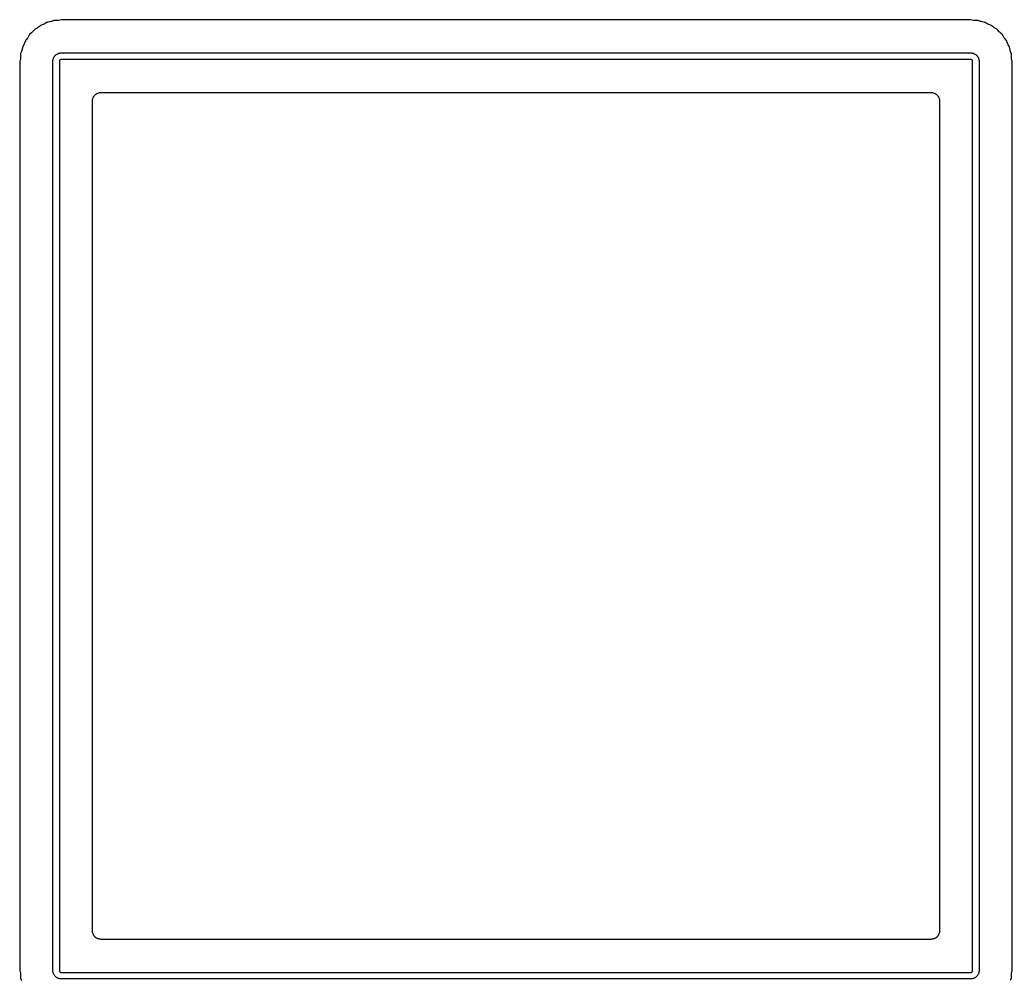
# Model space of a CAD drawing. Extents: x 57 to 229, y -152 to -26.
# Drawn here: x 76.81 to 92.04, y -90.17 to -75.44 of the extents above; entities that cross this region are included whole.
import ezdxf

# ---------------------------------------------------------------- set-up
doc = ezdxf.new("R2010")
doc.units = 0
doc.header["$MEASUREMENT"] = 0
doc.layers.add('BLACK', color=7, linetype='CONTINUOUS')

msp = doc.modelspace()

# ---------------------------------------------------------------- linework, layer by layer
at = {"layer": 'Black'}
for p, q in [((77.0709, -75.5648), (77.0314, -75.5866)), ((77.0813, -75.5564), (77.0709, -75.5648)), ((77.0927, -75.5496), (77.0813, -75.5564)), ((77.1083, -75.5361), (77.0927, -75.5496)), ((77.1106, -75.5333), (77.1083, -75.5361)), ((77.1135, -75.5313), (77.1106, -75.5333)), ((77.1238, -75.5213), (77.1135, -75.5313)), ((77.1246, -75.5209), (77.1238, -75.5213)), ((77.1618, -75.5085), (77.1246, -75.5209)), ((77.1746, -75.5016), (77.1618, -75.5085)), ((77.1883, -75.4962), (77.1746, -75.5016)), ((77.2164, -75.4789), (77.1883, -75.4962)), ((77.2253, -75.4755), (77.2164, -75.4789)), ((77.2347, -75.4723), (77.2253, -75.4755)), ((77.2651, -75.468), (77.2347, -75.4723)), ((77.2794, -75.4634), (77.2651, -75.468)), ((77.2941, -75.4604), (77.2794, -75.4634)), ((77.3287, -75.4467), (77.2941, -75.4604)), ((77.3295, -75.4466), (77.3287, -75.4467)), ((77.3435, -75.4476), (77.3295, -75.4466)), ((77.347, -75.4472), (77.3435, -75.4476)), ((77.3505, -75.4479), (77.347, -75.4472)), ((77.3705, -75.4482), (77.3505, -75.4479)), ((77.3839, -75.4461), (77.3705, -75.4482)), ((77.3974, -75.4458), (77.3839, -75.4461)), ((77.4452, -75.4363), (77.3974, -75.4458)), ((91.4046, -75.4363), (77.4452, -75.4363)), ((91.4524, -75.4458), (91.4046, -75.4363)), ((91.4659, -75.4461), (91.4524, -75.4458)), ((91.4793, -75.4482), (91.4659, -75.4461)), ((91.4991, -75.4479), (91.4793, -75.4482)), ((91.5026, -75.4472), (91.4991, -75.4479)), ((91.5062, -75.4476), (91.5026, -75.4472)), ((91.5195, -75.4466), (91.5062, -75.4476)), ((91.5232, -75.4472), (91.5195, -75.4466)), ((91.5233, -75.4473), (91.5232, -75.4472)), ((91.5562, -75.4604), (91.5233, -75.4473)), ((91.5711, -75.4634), (91.5562, -75.4604)), ((91.5855, -75.4681), (91.5711, -75.4634)), ((91.6166, -75.4725), (91.5855, -75.4681)), ((91.6234, -75.4748), (91.6166, -75.4725)), ((91.6291, -75.4769), (91.6234, -75.4748)), ((91.6604, -75.496), (91.6291, -75.4769)), ((91.6737, -75.5012), (91.6604, -75.496)), ((91.6863, -75.508), (91.6737, -75.5012)), ((91.7252, -75.5209), (91.6863, -75.508)), ((91.7265, -75.5217), (91.7252, -75.5209)), ((91.728, -75.5229), (91.7265, -75.5217)), ((91.739, -75.5337), (91.728, -75.5229)), ((91.7421, -75.5358), (91.739, -75.5337)), ((91.7445, -75.5387), (91.7421, -75.5358)), ((91.7571, -75.5496), (91.7445, -75.5387)), ((91.7685, -75.5564), (91.7571, -75.5496)), ((91.7789, -75.5648), (91.7685, -75.5564)), ((91.8166, -75.5856), (91.7789, -75.5648)), ((76.919, -75.7233), (76.9055, -75.7389)), ((76.9258, -75.7119), (76.919, -75.7233)), ((76.9342, -75.7015), (76.9258, -75.7119)), ((76.9558, -75.6623), (76.9342, -75.7015)), ((76.9869, -75.6375), (76.9558, -75.6623)), ((76.9963, -75.6269), (76.9869, -75.6375)), ((77.0069, -75.6175), (76.9963, -75.6269)), ((77.0311, -75.5872), (77.0069, -75.6175)), ((77.0314, -75.5866), (77.0311, -75.5872)), ((91.8203, -75.5907), (91.8166, -75.5856)), ((91.8227, -75.593), (91.8203, -75.5907)), ((91.8244, -75.5959), (91.8227, -75.593)), ((91.8436, -75.6196), (91.8244, -75.5959)), ((91.8533, -75.628), (91.8436, -75.6196)), ((91.8617, -75.6377), (91.8533, -75.628)), ((91.8811, -75.6536), (91.8617, -75.6377)), ((91.8841, -75.6552), (91.8811, -75.6536)), ((91.8865, -75.6577), (91.8841, -75.6552)), ((91.8948, -75.6638), (91.8865, -75.6577)), ((91.9156, -75.7015), (91.8948, -75.6638)), ((91.924, -75.7119), (91.9156, -75.7015)), ((91.9308, -75.7233), (91.924, -75.7119)), ((91.9586, -75.7555), (91.9308, -75.7233)), ((76.845, -75.8535), (76.8389, -75.8931)), ((76.8668, -75.8177), (76.845, -75.8535)), ((76.8718, -75.8049), (76.8668, -75.8177)), ((76.8785, -75.7927), (76.8718, -75.8049)), ((76.8907, -75.7567), (76.8785, -75.7927)), ((76.8911, -75.754), (76.8907, -75.7567)), ((76.9007, -75.7441), (76.8911, -75.754)), ((76.9027, -75.7412), (76.9007, -75.7441)), ((76.9055, -75.7389), (76.9027, -75.7412)), ((91.9713, -75.7927), (91.9586, -75.7555)), ((91.978, -75.8049), (91.9713, -75.7927)), ((91.983, -75.8177), (91.978, -75.8049)), ((92.0046, -75.8532), (91.983, -75.8177)), ((92.0116, -75.898), (92.0046, -75.8532)), ((76.8141, -76.0329), (76.8057, -76.0753)), ((76.8145, -76.0184), (76.8141, -76.0329)), ((76.8165, -76.0041), (76.8145, -76.0184)), ((76.8166, -75.9616), (76.8154, -75.9688)), ((76.8154, -75.9688), (76.8165, -76.0041)), ((76.8178, -75.955), (76.8166, -75.9616)), ((76.8315, -75.9203), (76.8178, -75.955)), ((76.8344, -75.9064), (76.8315, -75.9203)), ((76.8389, -75.8931), (76.8344, -75.9064)), ((77.3178, -76.0402), (77.3187, -76.0379)), ((77.3187, -76.0379), (77.3191, -76.0355)), ((77.3191, -76.0355), (77.3222, -76.0272)), ((77.3222, -76.0272), (77.325, -76.0193)), ((77.325, -76.0193), (77.3261, -76.0174)), ((77.3261, -76.0174), (77.3269, -76.0153)), ((77.3269, -76.0153), (77.3269, -76.0152)), ((77.3269, -76.0152), (77.327, -76.0152)), ((77.327, -76.0152), (77.3313, -76.0077)), ((77.3313, -76.0077), (77.3356, -76.0002)), ((77.3356, -76.0002), (77.3357, -76.0002)), ((77.3357, -76.0002), (77.337, -75.9986)), ((77.3357, -76.0002), (77.3357, -76.0002)), ((77.337, -75.9986), (77.338, -75.9968)), ((77.338, -75.9968), (77.3381, -75.9967)), ((77.3381, -75.9966), (77.3436, -75.99)), ((77.3381, -75.9967), (77.3381, -75.9966)), ((77.3436, -75.99), (77.3491, -75.9834)), ((77.3491, -75.9834), (77.3492, -75.9833)), ((77.3492, -75.9833), (77.3493, -75.9833)), ((77.3493, -75.9833), (77.3511, -75.9817)), ((77.3511, -75.9817), (77.3527, -75.9799)), ((77.3527, -75.9798), (77.3528, -75.9797)), ((77.3527, -75.9799), (77.3527, -75.9798)), ((77.3528, -75.9797), (77.3594, -75.9743)), ((77.3594, -75.9743), (77.366, -75.9687)), ((77.366, -75.9687), (77.3661, -75.9687)), ((77.3661, -75.9687), (77.3662, -75.9686)), ((77.3662, -75.9686), (77.368, -75.9676)), ((77.368, -75.9676), (77.3696, -75.9663)), ((77.3696, -75.9663), (77.377, -75.962)), ((77.377, -75.962), (77.3844, -75.9576)), ((77.3844, -75.9576), (77.3868, -75.9567)), ((77.3868, -75.9567), (77.3891, -75.9554)), ((77.3891, -75.9554), (77.397, -75.9526)), ((77.397, -75.9526), (77.4049, -75.9497)), ((77.4049, -75.9497), (77.4076, -75.9492)), ((77.4076, -75.9492), (77.4102, -75.9483)), ((77.4102, -75.9483), (77.4185, -75.9469)), ((77.4185, -75.9469), (77.4267, -75.9455)), ((77.4267, -75.9455), (77.4288, -75.9455)), ((77.4288, -75.9455), (77.431, -75.9451)), ((77.431, -75.9451), (77.4355, -75.9451)), ((77.4355, -75.9451), (77.4399, -75.9443)), ((77.4399, -75.9443), (91.4099, -75.9443)), ((91.4099, -75.9443), (91.4143, -75.9451)), ((91.4143, -75.9451), (91.4188, -75.9451)), ((91.4188, -75.9451), (91.421, -75.9455)), ((91.421, -75.9455), (91.4231, -75.9455)), ((91.4231, -75.9455), (91.4313, -75.9469)), ((91.4313, -75.9469), (91.4396, -75.9483)), ((91.4396, -75.9483), (91.4423, -75.9492)), ((91.4423, -75.9492), (91.445, -75.9497)), ((91.445, -75.9497), (91.4528, -75.9526)), ((91.4528, -75.9526), (91.4606, -75.9554)), ((91.4606, -75.9554), (91.4628, -75.9567)), ((91.4628, -75.9567), (91.4651, -75.9575)), ((91.4651, -75.9575), (91.4652, -75.9575)), ((91.4652, -75.9575), (91.4652, -75.9576)), ((91.4652, -75.9576), (91.4725, -75.9618)), ((91.4725, -75.9618), (91.4802, -75.9662)), ((91.4802, -75.9662), (91.4802, -75.9663)), ((91.4802, -75.9663), (91.4802, -75.9663)), ((91.4802, -75.9663), (91.4818, -75.9676)), ((91.4818, -75.9676), (91.4836, -75.9686)), ((91.4836, -75.9686), (91.4839, -75.9689)), ((91.4839, -75.9689), (91.4843, -75.969)), ((91.4843, -75.969), (91.4906, -75.9744)), ((91.4906, -75.9744), (91.497, -75.9797)), ((91.497, -75.9797), (91.4972, -75.9801)), ((91.4972, -75.9801), (91.4975, -75.9803)), ((91.4975, -75.9803), (91.4987, -75.9817)), ((91.4987, -75.9817), (91.5002, -75.983)), ((91.5002, -75.983), (91.5004, -75.9832)), ((91.5004, -75.9832), (91.5007, -75.9834)), ((91.5007, -75.9834), (91.506, -75.9898)), ((91.506, -75.9898), (91.5114, -75.9962)), ((91.5114, -75.9962), (91.5115, -75.9965)), ((91.5115, -75.9965), (91.5118, -75.9968)), ((91.5118, -75.9968), (91.5128, -75.9986)), ((91.5128, -75.9986), (91.5141, -76.0002)), ((91.5141, -76.0002), (91.5141, -76.0002)), ((91.5141, -76.0002), (91.5142, -76.0002)), ((91.5142, -76.0002), (91.5185, -76.0077)), ((91.5185, -76.0077), (91.5228, -76.0152)), ((91.5228, -76.0152), (91.5228, -76.0152)), ((91.5228, -76.0152), (91.5229, -76.0153)), ((91.5229, -76.0153), (91.5237, -76.0174)), ((91.5237, -76.0174), (91.5248, -76.0193)), ((91.5248, -76.0193), (91.5249, -76.0196)), ((91.5249, -76.0196), (91.525, -76.0198)), ((91.525, -76.0198), (91.5278, -76.0278)), ((91.5278, -76.0278), (91.5307, -76.0357)), ((91.5307, -76.0357), (91.5307, -76.0359)), ((91.5307, -76.0359), (91.5308, -76.0362)), ((91.5308, -76.0362), (91.5312, -76.0382)), ((91.5312, -76.0382), (91.5319, -76.0402)), ((92.0158, -75.9105), (92.0116, -75.898)), ((92.0183, -75.9235), (92.0158, -75.9105)), ((92.0331, -75.9627), (92.0183, -75.9235)), ((92.0322, -76.0011), (92.0328, -75.9643)), ((92.0343, -76.0145), (92.0322, -76.0011)), ((92.0328, -75.9643), (92.0331, -75.9627)), ((92.0346, -76.028), (92.0343, -76.0145)), ((92.0441, -76.0758), (92.0346, -76.028)), ((76.8057, -76.0753), (76.8057, -90.0357)), ((77.3137, -76.0705), (77.3144, -76.0664)), ((77.3137, -90.0405), (77.3137, -76.0705)), ((77.3144, -76.0623), (77.3148, -76.0598)), ((77.3144, -76.0664), (77.3144, -76.0623)), ((77.3148, -76.0573), (77.3164, -76.0482)), ((77.3148, -76.0598), (77.3148, -76.0573)), ((77.3148, -76.0573), (77.3148, -76.0573)), ((77.3148, -76.0573), (77.3148, -76.0573)), ((77.3164, -76.0482), (77.3178, -76.0402)), ((77.3178, -76.0402), (77.3178, -76.0402)), ((77.3178, -76.0402), (77.3178, -76.0402)), ((77.4141, -76.0721), (77.4137, -76.0746)), ((77.4137, -76.0746), (77.4137, -90.0364)), ((77.4148, -76.0639), (77.4141, -76.0681)), ((77.4141, -76.0681), (77.4141, -76.0721)), ((77.4163, -76.0599), (77.4148, -76.0639)), ((77.4164, -76.0596), (77.4163, -76.0598)), ((77.4163, -76.0598), (77.4163, -76.0599)), ((77.4186, -76.0558), (77.4164, -76.0596)), ((77.4187, -76.0556), (77.4186, -76.0558)), ((77.4186, -76.0558), (77.4186, -76.0558)), ((77.4203, -76.0537), (77.4187, -76.0556)), ((77.4216, -76.0522), (77.4203, -76.0537)), ((77.4231, -76.0509), (77.4216, -76.0522)), ((77.425, -76.0493), (77.4231, -76.0509)), ((77.4289, -76.047), (77.425, -76.0493)), ((77.429, -76.047), (77.4289, -76.047)), ((77.4292, -76.0469), (77.429, -76.047)), ((77.4293, -76.0469), (77.4292, -76.0469)), ((77.4316, -76.0461), (77.4293, -76.0469)), ((77.4327, -76.0457), (77.4316, -76.0461)), ((77.4328, -76.0456), (77.4327, -76.0457)), ((77.433, -76.0455), (77.4328, -76.0456)), ((77.4332, -76.0455), (77.433, -76.0455)), ((77.4333, -76.0455), (77.4332, -76.0455)), ((77.4341, -76.0454), (77.4333, -76.0455)), ((77.4369, -76.0449), (77.4341, -76.0454)), ((77.4371, -76.0448), (77.4369, -76.0449)), ((77.4377, -76.0447), (77.4371, -76.0448)), ((77.4422, -76.0447), (77.4377, -76.0447)), ((77.4444, -76.0443), (77.4422, -76.0447)), ((91.4054, -76.0443), (77.4444, -76.0443)), ((91.4076, -76.0447), (91.4054, -76.0443)), ((91.4121, -76.0447), (91.4076, -76.0447)), ((91.4127, -76.0448), (91.4121, -76.0447)), ((91.4129, -76.0449), (91.4127, -76.0448)), ((91.4157, -76.0454), (91.4129, -76.0449)), ((91.4165, -76.0455), (91.4157, -76.0454)), ((91.4166, -76.0455), (91.4165, -76.0455)), ((91.4167, -76.0455), (91.4166, -76.0455)), ((91.4168, -76.0455), (91.4167, -76.0455)), ((91.417, -76.0457), (91.4168, -76.0455)), ((91.4193, -76.0465), (91.417, -76.0457)), ((91.4203, -76.0469), (91.4193, -76.0465)), ((91.4204, -76.0469), (91.4203, -76.0469)), ((91.4209, -76.0471), (91.4204, -76.0469)), ((91.4246, -76.0492), (91.4209, -76.0471)), ((91.4248, -76.0493), (91.4246, -76.0492)), ((91.4246, -76.0492), (91.4246, -76.0492)), ((91.427, -76.0511), (91.4248, -76.0493)), ((91.4281, -76.0521), (91.427, -76.0511)), ((91.4303, -76.0546), (91.4281, -76.0521)), ((91.4311, -76.0556), (91.4303, -76.0546)), ((91.4312, -76.0558), (91.4311, -76.0556)), ((91.4334, -76.0596), (91.4312, -76.0558)), ((91.4312, -76.0558), (91.4312, -76.0558)), ((91.4335, -76.0598), (91.4334, -76.0596)), ((91.4348, -76.0636), (91.4335, -76.0598)), ((91.4356, -76.0681), (91.4348, -76.0636)), ((91.4357, -76.0682), (91.4356, -76.0681)), ((91.4357, -76.0683), (91.4357, -76.0682)), ((91.4357, -76.0728), (91.4357, -76.0683)), ((91.4361, -76.075), (91.4357, -76.0728)), ((91.4361, -90.036), (91.4361, -76.075)), ((91.5319, -76.0402), (91.5319, -76.0402)), ((91.5319, -76.0402), (91.5319, -76.0402)), ((91.5319, -76.0402), (91.5333, -76.0482)), ((91.5333, -76.0482), (91.5349, -76.0573)), ((91.5349, -76.0573), (91.5349, -76.0573)), ((91.5349, -76.0573), (91.5349, -76.0573)), ((91.5349, -76.0573), (91.5349, -76.0594)), ((91.5349, -76.0594), (91.5353, -76.0616)), ((91.5353, -76.0616), (91.5353, -76.0661)), ((91.5353, -76.0661), (91.5361, -76.0705)), ((91.5361, -76.0705), (91.5361, -90.0405)), ((92.0441, -90.0352), (92.0441, -76.0758)), ((77.9236, -76.6572), (77.9274, -76.6468)), ((77.9274, -76.6468), (77.9294, -76.6359)), ((77.9294, -76.6359), (77.9349, -76.6262)), ((77.9349, -76.6262), (77.9387, -76.6158)), ((77.9387, -76.6158), (77.9459, -76.6073)), ((77.9459, -76.6073), (77.9514, -76.5977)), ((77.9514, -76.5977), (77.9599, -76.5905)), ((77.9599, -76.5905), (77.9671, -76.582)), ((77.9671, -76.582), (77.9767, -76.5765)), ((77.9767, -76.5765), (77.9852, -76.5693)), ((77.9852, -76.5693), (77.9956, -76.5655)), ((77.9956, -76.5655), (78.0053, -76.56)), ((78.0053, -76.56), (78.0162, -76.558)), ((78.0162, -76.558), (78.0266, -76.5542)), ((78.0266, -76.5542), (78.0378, -76.5542)), ((78.0378, -76.5542), (78.0487, -76.5523)), ((78.0487, -76.5523), (90.8011, -76.5523)), ((90.8011, -76.5523), (90.812, -76.5542)), ((90.812, -76.5542), (90.8232, -76.5542)), ((90.8232, -76.5542), (90.8336, -76.558)), ((90.8336, -76.558), (90.8445, -76.56)), ((90.8445, -76.56), (90.8542, -76.5655)), ((90.8542, -76.5655), (90.8646, -76.5693)), ((90.8646, -76.5693), (90.8731, -76.5765)), ((90.8731, -76.5765), (90.8827, -76.582)), ((90.8827, -76.582), (90.8899, -76.5905)), ((90.8899, -76.5905), (90.8984, -76.5977)), ((90.8984, -76.5977), (90.9039, -76.6073)), ((90.9039, -76.6073), (90.9111, -76.6158)), ((90.9111, -76.6158), (90.9149, -76.6262)), ((90.9149, -76.6262), (90.9204, -76.6359)), ((90.9204, -76.6359), (90.9224, -76.6468)), ((90.9224, -76.6468), (90.9262, -76.6572)), ((77.9217, -76.6793), (77.9236, -76.6684)), ((77.9217, -89.4317), (77.9217, -76.6793)), ((77.9236, -76.6684), (77.9236, -76.6572)), ((90.9262, -76.6572), (90.9262, -76.6684)), ((90.9262, -76.6684), (90.9281, -76.6793)), ((90.9281, -76.6793), (90.9281, -89.4317)), ((77.9236, -89.4426), (77.9217, -89.4317)), ((77.9236, -89.4538), (77.9236, -89.4426)), ((90.9281, -89.4317), (90.9262, -89.4426)), ((90.9262, -89.4426), (90.9262, -89.4538)), ((77.9274, -89.4642), (77.9236, -89.4538)), ((77.9294, -89.4751), (77.9274, -89.4642)), ((77.9349, -89.4848), (77.9294, -89.4751)), ((77.9387, -89.4952), (77.9349, -89.4848)), ((77.9459, -89.5037), (77.9387, -89.4952)), ((77.9514, -89.5133), (77.9459, -89.5037)), ((77.9599, -89.5205), (77.9514, -89.5133)), ((77.9671, -89.529), (77.9599, -89.5205)), ((77.9767, -89.5345), (77.9671, -89.529)), ((77.9852, -89.5417), (77.9767, -89.5345)), ((77.9956, -89.5455), (77.9852, -89.5417)), ((78.0053, -89.551), (77.9956, -89.5455)), ((78.0162, -89.553), (78.0053, -89.551)), ((78.0266, -89.5568), (78.0162, -89.553)), ((78.0378, -89.5568), (78.0266, -89.5568)), ((78.0487, -89.5587), (78.0378, -89.5568)), ((90.8011, -89.5587), (78.0487, -89.5587)), ((90.812, -89.5568), (90.8011, -89.5587)), ((90.8232, -89.5568), (90.812, -89.5568)), ((90.8336, -89.553), (90.8232, -89.5568)), ((90.8445, -89.551), (90.8336, -89.553)), ((90.8542, -89.5455), (90.8445, -89.551)), ((90.8646, -89.5417), (90.8542, -89.5455)), ((90.8731, -89.5345), (90.8646, -89.5417)), ((90.8827, -89.529), (90.8731, -89.5345)), ((90.8899, -89.5205), (90.8827, -89.529)), ((90.8984, -89.5133), (90.8899, -89.5205)), ((90.9039, -89.5037), (90.8984, -89.5133)), ((90.9111, -89.4952), (90.9039, -89.5037)), ((90.9149, -89.4848), (90.9111, -89.4952)), ((90.9204, -89.4751), (90.9149, -89.4848)), ((90.9224, -89.4642), (90.9204, -89.4751)), ((90.9262, -89.4538), (90.9224, -89.4642)), ((76.8057, -90.0357), (76.8141, -90.0781)), ((77.3144, -90.0446), (77.3137, -90.0405)), ((77.3144, -90.0487), (77.3144, -90.0446)), ((77.3148, -90.0512), (77.3144, -90.0487)), ((77.3148, -90.0537), (77.3148, -90.0512)), ((77.3163, -90.062), (77.3148, -90.0537)), ((77.3148, -90.0537), (77.3148, -90.0537)), ((77.3148, -90.0537), (77.3148, -90.0537)), ((77.4137, -90.0364), (77.4141, -90.0389)), ((77.4141, -90.0389), (77.4141, -90.0429)), ((77.4141, -90.0429), (77.4148, -90.0471)), ((77.4148, -90.0471), (77.4163, -90.0511)), ((77.4163, -90.0511), (77.4163, -90.0512)), ((77.4163, -90.0512), (77.4164, -90.0514)), ((77.4164, -90.0514), (77.4186, -90.0552)), ((77.4186, -90.0552), (77.4186, -90.0552)), ((77.4186, -90.0552), (77.4187, -90.0554)), ((77.4187, -90.0554), (77.4203, -90.0573)), ((77.4203, -90.0573), (77.4216, -90.0588)), ((77.4216, -90.0588), (77.4231, -90.0601)), ((91.427, -90.0599), (91.4281, -90.0589)), ((91.4281, -90.0589), (91.4303, -90.0564)), ((91.4303, -90.0564), (91.4311, -90.0554)), ((91.4311, -90.0554), (91.4312, -90.0552)), ((91.4312, -90.0552), (91.4334, -90.0514)), ((91.4312, -90.0552), (91.4312, -90.0552)), ((91.4334, -90.0514), (91.4335, -90.0512)), ((91.4335, -90.0512), (91.4348, -90.0474)), ((91.4348, -90.0474), (91.4356, -90.0429)), ((91.4356, -90.0429), (91.4357, -90.0428)), ((91.4357, -90.0382), (91.4361, -90.036)), ((91.4357, -90.0427), (91.4357, -90.0382)), ((91.4357, -90.0428), (91.4357, -90.0427)), ((91.5349, -90.0537), (91.5334, -90.062)), ((91.5353, -90.0494), (91.5349, -90.0516)), ((91.5349, -90.0516), (91.5349, -90.0537)), ((91.5349, -90.0537), (91.5349, -90.0537)), ((91.5349, -90.0537), (91.5349, -90.0537)), ((91.5361, -90.0405), (91.5353, -90.0449)), ((91.5353, -90.0449), (91.5353, -90.0494)), ((92.0346, -90.083), (92.0441, -90.0352)), ((76.8141, -90.0781), (76.8145, -90.0926)), ((76.8145, -90.0926), (76.8165, -90.1069)), ((76.8165, -90.1069), (76.8154, -90.1422)), ((76.8154, -90.1422), (76.8166, -90.1494)), ((76.8166, -90.1494), (76.8178, -90.156)), ((76.8178, -90.156), (76.8315, -90.1907)), ((77.3178, -90.0708), (77.3163, -90.062)), ((77.3187, -90.0731), (77.3178, -90.0708)), ((77.3178, -90.0708), (77.3178, -90.0708)), ((77.3178, -90.0708), (77.3178, -90.0708)), ((77.3191, -90.0755), (77.3187, -90.0731)), ((77.3221, -90.0837), (77.3191, -90.0755)), ((77.325, -90.0917), (77.3221, -90.0837)), ((77.3261, -90.0936), (77.325, -90.0917)), ((77.3269, -90.0957), (77.3261, -90.0936)), ((77.3269, -90.0958), (77.3269, -90.0957)), ((77.327, -90.0958), (77.3269, -90.0958)), ((77.3311, -90.1029), (77.327, -90.0958)), ((77.3356, -90.1108), (77.3311, -90.1029)), ((77.3357, -90.1108), (77.3356, -90.1108)), ((77.337, -90.1124), (77.3357, -90.1108)), ((77.3357, -90.1108), (77.3357, -90.1108)), ((77.338, -90.1142), (77.337, -90.1124)), ((77.3381, -90.1143), (77.338, -90.1142)), ((77.3381, -90.1144), (77.3381, -90.1143)), ((77.3436, -90.121), (77.3381, -90.1144)), ((77.3491, -90.1276), (77.3436, -90.121)), ((77.3492, -90.1277), (77.3491, -90.1276)), ((77.3493, -90.1277), (77.3492, -90.1277)), ((77.3511, -90.1293), (77.3493, -90.1277)), ((77.3527, -90.1311), (77.3511, -90.1293)), ((77.3527, -90.1312), (77.3527, -90.1311)), ((77.3528, -90.1313), (77.3527, -90.1312)), ((77.3594, -90.1367), (77.3528, -90.1313)), ((77.366, -90.1423), (77.3594, -90.1367)), ((77.3661, -90.1423), (77.366, -90.1423)), ((77.3662, -90.1424), (77.3661, -90.1423)), ((77.368, -90.1434), (77.3662, -90.1424)), ((77.3696, -90.1447), (77.368, -90.1434)), ((77.377, -90.149), (77.3696, -90.1447)), ((77.3844, -90.1534), (77.377, -90.149)), ((77.3868, -90.1543), (77.3844, -90.1534)), ((77.3891, -90.1556), (77.3868, -90.1543)), ((77.397, -90.1584), (77.3891, -90.1556)), ((77.4049, -90.1613), (77.397, -90.1584)), ((77.4073, -90.1617), (77.4049, -90.1613)), ((77.4096, -90.1626), (77.4073, -90.1617)), ((77.4182, -90.1641), (77.4096, -90.1626)), ((77.4096, -90.1626), (77.4096, -90.1626)), ((77.4096, -90.1626), (77.4096, -90.1626)), ((77.4267, -90.1656), (77.4182, -90.1641)), ((77.4231, -90.0601), (77.425, -90.0617)), ((77.425, -90.0617), (77.4289, -90.064)), ((77.4292, -90.1656), (77.4267, -90.1656)), ((77.4267, -90.1656), (77.4267, -90.1656)), ((77.4267, -90.1656), (77.4267, -90.1656)), ((77.4289, -90.064), (77.429, -90.064)), ((77.429, -90.064), (77.4292, -90.0641)), ((77.4292, -90.0641), (77.4293, -90.0641)), ((77.4317, -90.166), (77.4292, -90.1656)), ((77.4293, -90.0641), (77.4316, -90.0649)), ((77.4316, -90.0649), (77.4327, -90.0653)), ((77.4358, -90.166), (77.4317, -90.166)), ((77.4327, -90.0653), (77.4328, -90.0654)), ((77.4328, -90.0654), (77.4333, -90.0656)), ((77.4333, -90.0656), (77.4375, -90.0663)), ((77.4399, -90.1667), (77.4358, -90.166)), ((77.4375, -90.0663), (77.4415, -90.0663)), ((91.4099, -90.1667), (77.4399, -90.1667)), ((77.4415, -90.0663), (77.444, -90.0667)), ((77.444, -90.0667), (91.4058, -90.0667)), ((91.4058, -90.0667), (91.4083, -90.0663)), ((91.4083, -90.0663), (91.4123, -90.0663)), ((91.414, -90.166), (91.4099, -90.1667)), ((91.4123, -90.0663), (91.4164, -90.0656)), ((91.4181, -90.166), (91.414, -90.166)), ((91.4164, -90.0656), (91.4168, -90.0655)), ((91.4168, -90.0655), (91.417, -90.0653)), ((91.417, -90.0653), (91.4193, -90.0645)), ((91.4206, -90.1656), (91.4181, -90.166)), ((91.4193, -90.0645), (91.4203, -90.0641)), ((91.4203, -90.0641), (91.4204, -90.0641)), ((91.4204, -90.0641), (91.4209, -90.0639)), ((91.4231, -90.1656), (91.4206, -90.1656)), ((91.4209, -90.0639), (91.4246, -90.0618)), ((91.4316, -90.1641), (91.4231, -90.1656)), ((91.4231, -90.1656), (91.4231, -90.1656)), ((91.4231, -90.1656), (91.4231, -90.1656)), ((91.4246, -90.0618), (91.4248, -90.0617)), ((91.4246, -90.0618), (91.4246, -90.0618)), ((91.4248, -90.0617), (91.427, -90.0599)), ((91.4402, -90.1626), (91.4316, -90.1641)), ((91.4426, -90.1617), (91.4402, -90.1626)), ((91.4402, -90.1626), (91.4402, -90.1626)), ((91.4402, -90.1626), (91.4402, -90.1626)), ((91.445, -90.1613), (91.4426, -90.1617)), ((91.4528, -90.1584), (91.445, -90.1613)), ((91.4606, -90.1556), (91.4528, -90.1584)), ((91.4628, -90.1543), (91.4606, -90.1556)), ((91.4651, -90.1535), (91.4628, -90.1543)), ((91.4652, -90.1534), (91.4651, -90.1535)), ((91.4725, -90.1492), (91.4652, -90.1534)), ((91.4652, -90.1534), (91.4652, -90.1534)), ((91.4802, -90.1448), (91.4725, -90.1492)), ((91.4818, -90.1434), (91.4802, -90.1447)), ((91.4802, -90.1447), (91.4802, -90.1447)), ((91.4802, -90.1447), (91.4802, -90.1448)), ((91.4836, -90.1424), (91.4818, -90.1434)), ((91.4839, -90.1421), (91.4836, -90.1424)), ((91.4843, -90.142), (91.4839, -90.1421)), ((91.4906, -90.1366), (91.4843, -90.142)), ((91.497, -90.1313), (91.4906, -90.1366)), ((91.4972, -90.1309), (91.497, -90.1313)), ((91.4975, -90.1307), (91.4972, -90.1309)), ((91.4987, -90.1293), (91.4975, -90.1307)), ((91.5002, -90.128), (91.4987, -90.1293)), ((91.5004, -90.1278), (91.5002, -90.128)), ((91.5007, -90.1276), (91.5004, -90.1278)), ((91.506, -90.1212), (91.5007, -90.1276)), ((91.5114, -90.1148), (91.506, -90.1212)), ((91.5115, -90.1145), (91.5114, -90.1148)), ((91.5118, -90.1142), (91.5115, -90.1145)), ((91.5128, -90.1124), (91.5118, -90.1142)), ((91.5141, -90.1108), (91.5128, -90.1124)), ((91.5142, -90.1108), (91.5141, -90.1108)), ((91.5141, -90.1108), (91.5141, -90.1108)), ((91.5187, -90.1029), (91.5142, -90.1108)), ((91.5228, -90.0958), (91.5187, -90.1029)), ((91.5229, -90.0957), (91.5228, -90.0958)), ((91.5228, -90.0958), (91.5228, -90.0958)), ((91.5237, -90.0936), (91.5229, -90.0957)), ((91.5248, -90.0917), (91.5237, -90.0936)), ((91.5249, -90.0914), (91.5248, -90.0917)), ((91.525, -90.0912), (91.5249, -90.0914)), ((91.5278, -90.0832), (91.525, -90.0912)), ((91.5307, -90.0753), (91.5278, -90.0832)), ((91.5308, -90.0748), (91.5307, -90.0751)), ((91.5307, -90.0751), (91.5307, -90.0753)), ((91.5312, -90.0728), (91.5308, -90.0748)), ((91.5319, -90.0708), (91.5312, -90.0728)), ((91.5334, -90.062), (91.5319, -90.0708)), ((91.5319, -90.0708), (91.5319, -90.0708)), ((91.5319, -90.0708), (91.5319, -90.0708)), ((92.0183, -90.1875), (92.0331, -90.1483)), ((92.0322, -90.1099), (92.0343, -90.0965)), ((92.0328, -90.1467), (92.0322, -90.1099)), ((92.0331, -90.1483), (92.0328, -90.1467)), ((92.0343, -90.0965), (92.0346, -90.083))]:
    msp.add_line(p, q, dxfattribs=at)

doc.saveas('drawing.dxf')
